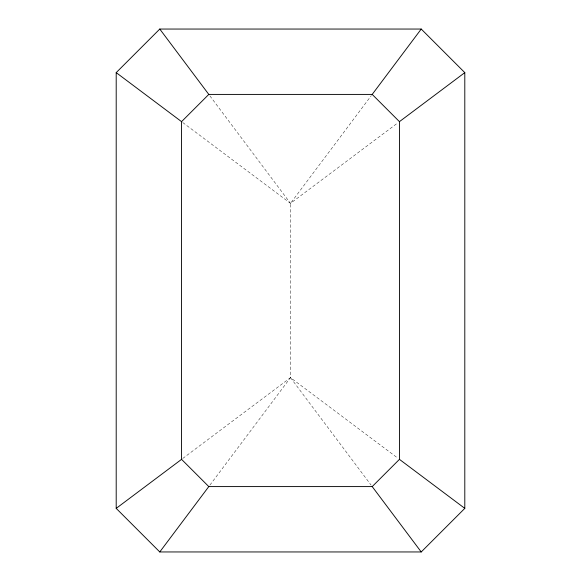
<?xml version="1.0" encoding="UTF-8"?>
<svg xmlns="http://www.w3.org/2000/svg" width="581" height="581" viewBox="0 0 581 581"><rect width="100%" height="100%" fill="white"/><g stroke="black" fill="none" stroke-linecap="round" stroke-linejoin="round"><path stroke-width="0.44" stroke-dasharray="2.9 2.18" d="M209.886 485.135L290.5 377.65L290.5 203.35L371.324 95.589M182.739 122.526L290.5 203.35L397.985 122.736M182.739 458.474L290.5 377.65L397.985 458.264M209.886 95.865L290.5 203.35M290.5 377.65L371.114 485.135"/><path stroke-width="0.87" d="M372.203 94.412L399.438 121.647L399.438 459.353L372.203 486.587L208.797 486.587L181.562 459.353L181.562 121.647L208.797 94.412L372.203 94.412L421.225 29.05L464.8 72.625L464.8 508.375L421.225 551.95L159.775 551.95L116.2 508.375L116.2 72.625L159.775 29.05L421.225 29.05M159.775 551.95L208.797 486.587M399.438 121.647L464.8 72.625M116.2 508.375L181.562 459.353M116.2 72.625L181.562 121.647M399.438 459.353L464.8 508.375M159.775 29.05L208.797 94.412M372.203 486.587L421.225 551.95"/></g></svg>
